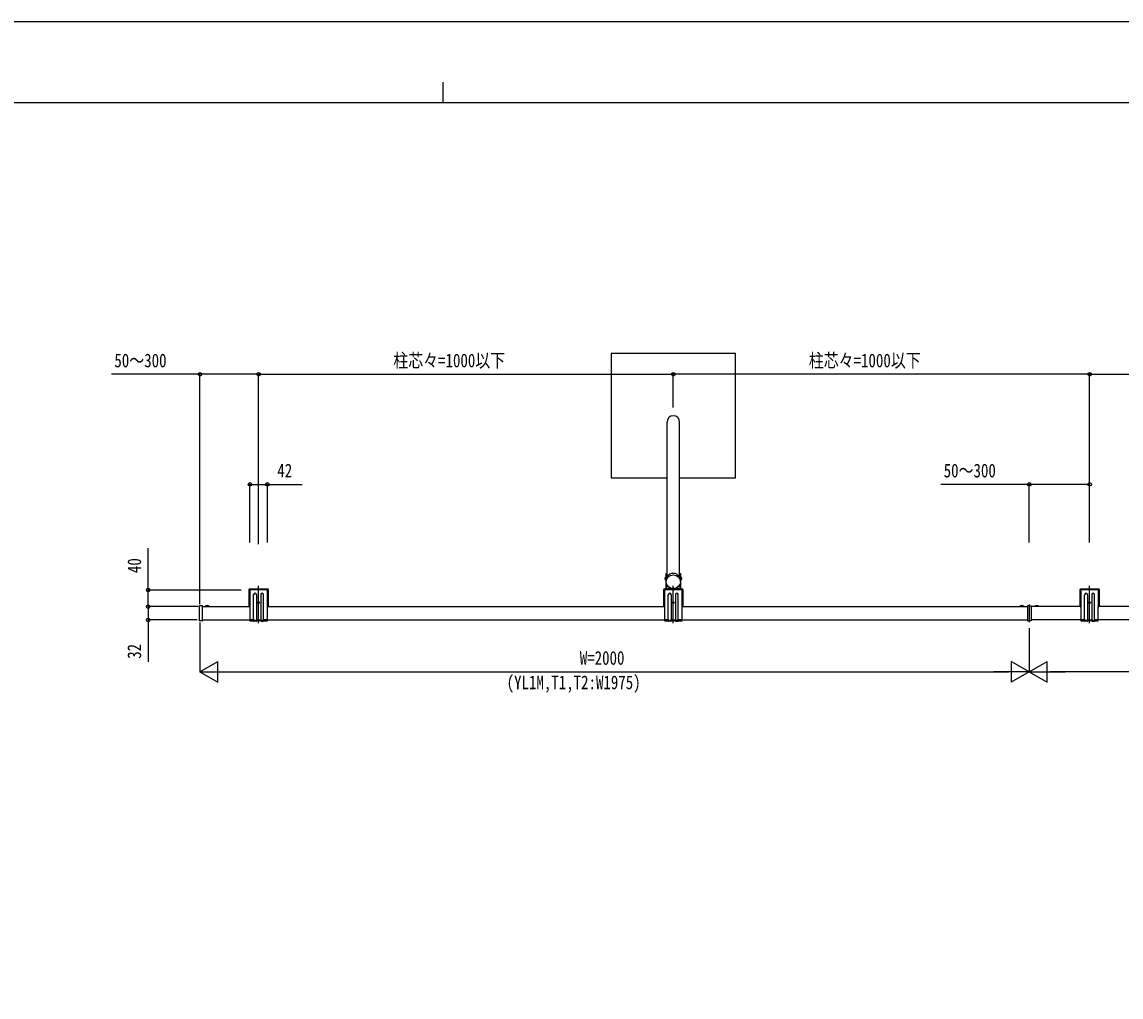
# Model space of a CAD drawing. Units: millimetres, scale not verified. Extents: x -4205 to 4205, y -2970 to 2970.
# Drawn here: x -1020 to 1631, y 618 to 2970 of the extents above; entities that cross this region are included whole.
import ezdxf
from ezdxf.enums import TextEntityAlignment as Align

# ---------------------------------------------------------------- set-up
doc = ezdxf.new("R2010")
doc.units = ezdxf.units.MM
doc.header["$LTSCALE"] = 12
for name, color, linetype in [('0-3_YKK_A1', 4, 'Continuous'), ('0-4_YKK_D', 6, 'Continuous'), ('0-5_YKK_ZWAK', 7, 'Continuous')]:
    doc.layers.add(name, color=color, linetype=linetype)
doc.styles.add('ＭＳ ゴシック', font='')
doc.styles.get('ＭＳ ゴシック').set_extended_font_data('MS Gothic')

msp = doc.modelspace()

# ---------------------------------------------------------------- linework, layer by layer
at = {"layer": '0-3_YKK_A1'}
for p, q in [((536.06, 1631.14), (536.06, 2004.47)), ((566.06, 1631.14), (566.06, 2004.47)), ((529.56, 1627.33), (533.06, 1627.33)), ((530.98, 1629.41), (532.85, 1628.48)), ((530.98, 1625.26), (532.85, 1626.19)), ((532.85, 1628.48), (533.46, 1627.33)), ((532.85, 1626.19), (533.46, 1627.33)), ((533.06, 1639.19), (533.06, 1601.93)), ((533.06, 1639.19), (535.56, 1639.19)), ((535.56, 1632.43), (533.06, 1632.43)), ((533.06, 1623.36), (533.06, 1631.31)), ((534.06, 1619.53), (534.06, 1623.41)), ((535.56, 1630.16), (535.56, 1639.19)), ((566.56, 1639.19), (566.56, 1630.16)), ((566.56, 1639.19), (569.06, 1639.19)), ((569.06, 1632.43), (566.56, 1632.43)), ((568.06, 1619.53), (568.06, 1623.41)), ((569.27, 1628.48), (568.66, 1627.33)), ((569.27, 1626.19), (568.66, 1627.33)), ((569.06, 1601.93), (569.06, 1639.19)), ((569.06, 1623.36), (569.06, 1631.31)), ((572.56, 1627.33), (569.06, 1627.33)), ((571.14, 1629.41), (569.27, 1628.48)), ((571.14, 1625.26), (569.27, 1626.19)), ((-472.44, 1599.93), (-472.44, 1561.93)), ((-427.44, 1601.93), (-470.44, 1601.93)), ((-470.44, 1598.93), (-470.44, 1559.93)), ((-428.44, 1599.93), (-469.44, 1599.93)), ((-448.94, 1519.43), (-448.94, 1609.43)), ((-448.94, 1519.43), (-448.94, 1609.43)), ((-427.44, 1559.93), (-427.44, 1598.93)), ((-425.44, 1561.93), (-425.44, 1599.93)), ((527.56, 1599.93), (527.56, 1561.93)), ((572.56, 1601.93), (529.56, 1601.93)), ((529.56, 1598.93), (529.56, 1559.93)), ((571.56, 1599.93), (530.56, 1599.93)), ((535.56, 1601.93), (535.56, 1612.79)), ((566.56, 1601.93), (535.56, 1601.93)), ((538.08, 1601.93), (546.04, 1601.93)), ((539.99, 1604.01), (540.92, 1602.14)), ((540.92, 1602.14), (542.06, 1601.53)), ((542.06, 1605.43), (542.06, 1601.93)), ((543.21, 1602.14), (542.06, 1601.53)), ((544.14, 1604.01), (543.21, 1602.14)), ((551.06, 1519.43), (551.06, 1609.43)), ((551.06, 1519.43), (551.06, 1609.43)), ((564.03, 1601.93), (556.08, 1601.93)), ((557.98, 1604.01), (558.91, 1602.14)), ((558.91, 1602.14), (560.06, 1601.53)), ((560.06, 1605.43), (560.06, 1601.93)), ((561.2, 1602.14), (560.06, 1601.53)), ((562.13, 1604.01), (561.2, 1602.14)), ((566.56, 1612.79), (566.56, 1601.93)), ((572.56, 1559.93), (572.56, 1598.93)), ((574.56, 1561.93), (574.56, 1599.93)), ((1531.56, 1599.93), (1531.56, 1561.93)), ((1576.56, 1601.93), (1533.56, 1601.93)), ((1533.56, 1598.93), (1533.56, 1559.93)), ((1575.56, 1599.93), (1534.56, 1599.93)), ((1555.06, 1519.43), (1555.06, 1609.43)), ((1555.06, 1519.43), (1555.06, 1609.43)), ((1576.56, 1559.93), (1576.56, 1598.93)), ((1578.56, 1561.93), (1578.56, 1599.93)), ((-460.94, 1525.43), (-460.94, 1588.13)), ((-453.94, 1588.13), (-453.94, 1525.43)), ((-443.94, 1588.13), (-443.94, 1525.43)), ((-436.94, 1525.43), (-436.94, 1588.13)), ((539.06, 1525.43), (539.06, 1588.13)), ((546.06, 1588.13), (546.06, 1525.43)), ((556.06, 1588.13), (556.06, 1525.43)), ((563.06, 1525.43), (563.06, 1588.13)), ((1409.56, 1564.63), (1409.56, 1522.23)), ((1543.06, 1525.43), (1543.06, 1588.13)), ((1550.06, 1588.13), (1550.06, 1525.43)), ((1560.06, 1588.13), (1560.06, 1525.43)), ((1567.06, 1525.43), (1567.06, 1588.13)), ((-592.44, 1560.25), (-592.44, 1526.61)), ((-584.76, 1561.66), (-591.5, 1561.25)), ((-584.44, 1560.68), (-584.44, 1561.36)), ((-584.44, 1526.18), (-584.44, 1560.68)), ((-584.44, 1559.43), (-469.94, 1559.43)), ((-577.64, 1559.94), (-568.24, 1559.94)), ((-577.64, 1559.43), (-577.64, 1559.94)), ((-577.64, 1559.43), (-568.24, 1559.43)), ((-574.94, 1559.43), (-570.94, 1559.43)), ((-568.24, 1559.43), (-568.24, 1559.94)), ((-469.94, 1559.43), (-472.44, 1561.93)), ((-469.94, 1559.43), (-469.94, 1559.15)), ((-469.94, 1557.72), (-469.94, 1544.15)), ((-469.94, 1542.72), (-469.94, 1525.43)), ((-425.44, 1561.93), (-427.94, 1559.43)), ((-427.94, 1559.43), (530.06, 1559.43)), ((-427.94, 1559.15), (-427.94, 1559.43)), ((-427.94, 1544.15), (-427.94, 1557.72)), ((-427.94, 1525.43), (-427.94, 1542.72)), ((530.06, 1559.43), (527.56, 1561.93)), ((530.06, 1559.43), (530.06, 1559.15)), ((530.06, 1557.72), (530.06, 1544.15)), ((530.06, 1542.72), (530.06, 1525.43)), ((574.56, 1561.93), (572.06, 1559.43)), ((572.06, 1559.43), (1405.06, 1559.43)), ((572.06, 1559.15), (572.06, 1559.43)), ((572.06, 1544.15), (572.06, 1557.72)), ((572.06, 1525.43), (572.06, 1542.72)), ((1386.86, 1559.94), (1396.26, 1559.94)), ((1386.86, 1559.43), (1386.86, 1559.94)), ((1386.86, 1559.43), (1396.26, 1559.43)), ((1389.56, 1559.43), (1393.56, 1559.43)), ((1396.26, 1559.43), (1396.26, 1559.94)), ((1405.06, 1561.22), (1405.06, 1560.42)), ((1409.56, 1561.68), (1405.25, 1561.42)), ((1409.56, 1560.68), (1409.56, 1526.18)), ((1534.06, 1559.43), (1414.06, 1559.43)), ((1432.26, 1559.94), (1422.86, 1559.94)), ((1422.86, 1559.43), (1422.86, 1559.94)), ((1432.26, 1559.43), (1422.86, 1559.43)), ((1425.46, 1561.59), (1426.41, 1559.64)), ((1429.56, 1559.43), (1425.56, 1559.43)), ((1429.66, 1561.59), (1428.71, 1559.64)), ((1432.26, 1559.43), (1432.26, 1559.94)), ((1534.06, 1559.43), (1531.56, 1561.93)), ((1534.06, 1559.43), (1534.06, 1559.15)), ((1534.06, 1557.72), (1534.06, 1544.15)), ((1534.06, 1542.72), (1534.06, 1525.43)), ((1578.56, 1561.93), (1576.06, 1559.43)), ((2443.06, 1559.43), (1576.06, 1559.43)), ((1576.06, 1559.15), (1576.06, 1559.43)), ((1576.06, 1544.15), (1576.06, 1557.72)), ((1576.06, 1525.43), (1576.06, 1542.72)), ((-584.76, 1525.2), (-591.5, 1525.61)), ((-584.44, 1527.43), (-469.94, 1527.43)), ((-584.44, 1525.5), (-584.44, 1526.18)), ((-459.94, 1527.43), (-469.94, 1527.43)), ((-469.94, 1525.43), (-460.94, 1525.43)), ((-454.94, 1524.43), (-459.94, 1524.43)), ((-458.94, 1526.43), (-455.94, 1526.43)), ((-454.94, 1527.43), (-442.94, 1527.43)), ((-443.94, 1525.43), (-453.94, 1525.43)), ((-442.94, 1524.43), (-437.94, 1524.43)), ((-441.94, 1526.43), (-438.94, 1526.43)), ((-427.94, 1527.43), (-437.94, 1527.43)), ((-436.94, 1525.43), (-427.94, 1525.43)), ((-427.94, 1527.43), (530.06, 1527.43)), ((540.06, 1527.43), (530.06, 1527.43)), ((530.06, 1525.43), (539.06, 1525.43)), ((545.06, 1524.43), (540.06, 1524.43)), ((541.06, 1526.43), (544.06, 1526.43)), ((545.06, 1527.43), (557.06, 1527.43)), ((556.06, 1525.43), (546.06, 1525.43)), ((557.06, 1524.43), (562.06, 1524.43)), ((558.06, 1526.43), (561.06, 1526.43)), ((572.06, 1527.43), (562.06, 1527.43)), ((563.06, 1525.43), (572.06, 1525.43)), ((572.06, 1527.43), (1405.06, 1527.43)), ((1405.25, 1525.45), (1409.56, 1525.18)), ((1409.56, 1525.18), (1409.56, 1526.18)), ((1413.87, 1525.45), (1409.56, 1525.18)), ((1534.06, 1527.43), (1414.06, 1527.43)), ((1414.06, 1526.44), (1414.06, 1525.65)), ((1544.06, 1527.43), (1534.06, 1527.43)), ((1534.06, 1525.43), (1543.06, 1525.43)), ((1549.06, 1524.43), (1544.06, 1524.43)), ((1545.06, 1526.43), (1548.06, 1526.43)), ((1549.06, 1527.43), (1561.06, 1527.43)), ((1560.06, 1525.43), (1550.06, 1525.43)), ((1561.06, 1524.43), (1566.06, 1524.43)), ((1562.06, 1526.43), (1565.06, 1526.43)), ((1576.06, 1527.43), (1566.06, 1527.43)), ((1567.06, 1525.43), (1576.06, 1525.43)), ((2443.06, 1527.43), (1576.06, 1527.43))]:
    msp.add_line(p, q, dxfattribs=at)
for points in [[(566.06, 1870), (701.06, 1870), (701.06, 2170), (401.06, 2170), (401.06, 1870), (536.06, 1870)], [(-575.04, 1561.59), (-574.09, 1559.64), (-572.94, 1559.03)], [(-570.84, 1561.59), (-571.79, 1559.64), (-572.94, 1559.03)], [(1389.46, 1561.59), (1390.41, 1559.64), (1391.56, 1559.03)], [(1393.66, 1561.59), (1392.71, 1559.64), (1391.56, 1559.03)], [(1405.06, 1560.42), (1405.06, 1526.44), (1405.06, 1525.65)], [(1409.56, 1560.68), (1409.56, 1561.68), (1413.87, 1561.42)], [(1414.06, 1561.22), (1414.06, 1560.42), (1414.06, 1526.44)]]:
    msp.add_lwpolyline(points, dxfattribs=at)
for centre in [(-448.94, 1569.13), (551.06, 1569.13), (1555.06, 1569.13)]:
    msp.add_circle(centre, 2.25, dxfattribs=at)
for centre, radius, start, end in [((535.86, 1627.33), 5.3, 126.68934, 233.31066), ((532.78, 1631.31), 0.274, 0, 127.71409), ((532.78, 1623.36), 0.274, 232.28591, 0), ((569.33, 1631.31), 0.274, 52.28591, 180), ((569.33, 1623.36), 0.274, 180, 307.71409), ((566.26, 1627.33), 5.3, 306.68934, 53.31066), ((-470.44, 1599.93), 2, 90, 180), ((-469.44, 1598.93), 1, 90, 180), ((-457.44, 1588.13), 3.5, 0, 180), ((-440.44, 1588.13), 3.5, 0, 180), ((-428.44, 1598.93), 1, 0, 90), ((-427.44, 1599.93), 2, 0, 90), ((529.56, 1599.93), 2, 90, 180), ((530.56, 1598.93), 1, 90, 180), ((542.06, 1599.13), 5.3, 36.68934, 143.31066), ((538.08, 1602.21), 0.274, 142.28591, 270), ((542.56, 1588.13), 3.5, 0, 180), ((546.04, 1602.21), 0.274, 270, 37.71409), ((560.06, 1599.13), 5.3, 36.68934, 143.31066), ((556.08, 1602.21), 0.274, 142.28591, 270), ((559.56, 1588.13), 3.5, 0, 180), ((564.03, 1602.21), 0.274, 270, 37.71409), ((571.56, 1598.93), 1, 0, 90), ((572.56, 1599.93), 2, 0, 90), ((1533.56, 1599.93), 2, 90, 180), ((1534.56, 1598.93), 1, 90, 180), ((1546.56, 1588.13), 3.5, 0, 180), ((1563.56, 1588.13), 3.5, 0, 180), ((1575.56, 1598.93), 1, 0, 90), ((1576.56, 1599.93), 2, 0, 90), ((-591.44, 1560.25), 1, 93.5, 180), ((-584.74, 1561.36), 0.3, 0, 93.5), ((-572.94, 1555.38), 6.55, 44.12696, 135.87304), ((-470.64, 1558.43), 1, 314.427, 45.573), ((-470.64, 1543.43), 1, 314.427, 45.573), ((-427.24, 1558.43), 1, 134.427, 225.573), ((-427.24, 1543.43), 1, 134.427, 225.573), ((529.36, 1558.43), 1, 314.427, 45.573), ((529.36, 1543.43), 1, 314.427, 45.573), ((572.76, 1558.43), 1, 134.427, 225.573), ((572.76, 1543.43), 1, 134.427, 225.573), ((1391.56, 1555.38), 6.55, 44.12696, 135.87304), ((1405.26, 1561.22), 0.2, 93.5, 180), ((1413.86, 1561.22), 0.2, 0, 86.5), ((1427.56, 1555.38), 6.55, 44.12696, 135.87304), ((1533.36, 1558.43), 1, 314.427, 45.573), ((1533.36, 1543.43), 1, 314.427, 45.573), ((1576.76, 1558.43), 1, 134.427, 225.573), ((1576.76, 1543.43), 1, 134.427, 225.573), ((-591.44, 1526.61), 1, 180, 266.5), ((-584.74, 1525.5), 0.3, 266.5, 0), ((-459.94, 1525.43), 1, 180, 270), ((-458.94, 1527.43), 1, 180, 270), ((-455.94, 1527.43), 1, 270, 0), ((-454.94, 1525.43), 1, 270, 0), ((-442.94, 1525.43), 1, 180, 270), ((-441.94, 1527.43), 1, 180, 270), ((-438.94, 1527.43), 1, 270, 0), ((-437.94, 1525.43), 1, 270, 0), ((540.06, 1525.43), 1, 180, 270), ((541.06, 1527.43), 1, 180, 270), ((544.06, 1527.43), 1, 270, 0), ((545.06, 1525.43), 1, 270, 0), ((557.06, 1525.43), 1, 180, 270), ((558.06, 1527.43), 1, 180, 270), ((561.06, 1527.43), 1, 270, 0), ((562.06, 1525.43), 1, 270, 0), ((1405.26, 1525.65), 0.2, 180, 266.5), ((1413.86, 1525.65), 0.2, 273.5, 0), ((1544.06, 1525.43), 1, 180, 270), ((1545.06, 1527.43), 1, 180, 270), ((1548.06, 1527.43), 1, 270, 0), ((1549.06, 1525.43), 1, 270, 0), ((1561.06, 1525.43), 1, 180, 270), ((1562.06, 1527.43), 1, 180, 270), ((1565.06, 1527.43), 1, 270, 0), ((1566.06, 1525.43), 1, 270, 0)]:
    msp.add_arc(centre, radius, start, end, dxfattribs=at)
for centre, major_axis, ratio, start_param, end_param in [((551.06, 2004.47), (0, 15.53), 0.965873, 4.712389, 7.8539816), ((551.06, 1623.41), (17, 0), 0.965882, 6.2831853, 9.424778)]:
    msp.add_ellipse(centre, major_axis=major_axis, ratio=ratio, start_param=start_param, end_param=end_param, dxfattribs=at)
msp.add_ellipse((551.06, 1619.53), major_axis=(17, 0), ratio=0.965882, dxfattribs=at)
at = {"layer": '0-4_YKK_D'}
for p, q in [((-590.44, 1565.27), (-590.44, 2121)), ((-448.94, 2040), (-448.94, 2121)), ((-448.94, 1710.4), (-448.94, 2121)), ((551.06, 2040), (551.06, 2121)), ((551.06, 2040), (551.06, 2121)), ((1555.06, 2040), (1555.06, 2121)), ((1555.06, 1715.43), (1555.06, 2121)), ((-448.94, 2120), (551.06, 2120)), ((1555.06, 2120), (551.06, 2120)), ((1555.06, 2120), (2464.06, 2120)), ((-469.94, 1714.43), (-469.94, 1855.43)), ((-427.94, 1714.43), (-427.94, 1855.43)), ((1409.56, 1714.43), (1409.56, 1855.43)), ((1555.06, 1714.43), (1555.06, 1855.43)), ((-490.94, 1599.43), (-716.44, 1599.43)), ((-652.44, 1559.43), (-716.44, 1559.43)), ((-595.02, 1559.43), (-716.44, 1559.43)), ((-597.04, 1527.43), (-716.44, 1527.43)), ((-590.44, 1521.43), (-590.44, 1401.43)), ((1409.56, 1507.43), (1409.56, 1401.43)), ((1409.56, 1507.43), (1409.56, 1401.43)), ((-590.44, 1402.43), (-547.14, 1427.43)), ((-547.14, 1377.43), (-547.14, 1427.43)), ((1409.56, 1402.43), (1366.26, 1427.43)), ((1366.26, 1427.43), (1366.26, 1377.43)), ((1409.56, 1402.43), (1452.86, 1427.43)), ((1452.86, 1377.43), (1452.86, 1427.43)), ((-590.44, 1402.43), (-547.14, 1377.43)), ((-590.44, 1402.43), (-503.84, 1402.43)), ((-540.44, 1402.43), (1359.56, 1402.43)), ((1409.56, 1402.43), (1322.96, 1402.43)), ((1409.56, 1402.43), (1366.26, 1377.43)), ((1409.56, 1402.43), (1452.86, 1377.43)), ((1409.56, 1402.43), (1496.16, 1402.43)), ((3359.56, 1402.43), (1459.56, 1402.43))]:
    msp.add_line(p, q, dxfattribs=at)
for points in [[(-448.94, 2120), (-590.44, 2120), (-803.84, 2120)], [(-469.94, 1854.43), (-427.94, 1854.43), (-344.14, 1854.43)], [(1555.06, 1854.43), (1409.56, 1854.43), (1196.16, 1854.43)], [(-715.44, 1559.43), (-715.44, 1599.43), (-715.44, 1700.23)], [(-715.44, 1559.43), (-715.44, 1527.43), (-715.44, 1426.63)]]:
    msp.add_lwpolyline(points, dxfattribs=at)
for centre in [(-590.44, 2120), (-448.94, 2120), (-448.94, 2120), (551.06, 2120), (551.06, 2120), (1555.06, 2120), (1555.06, 2120), (-469.94, 1854.43), (-427.94, 1854.43), (1409.56, 1854.43), (1555.06, 1854.43), (-715.44, 1599.43), (-715.44, 1559.43), (-715.44, 1559.43), (-715.44, 1527.43)]:
    msp.add_circle(centre, 4.25, dxfattribs=at)
at = {"layer": '0-5_YKK_ZWAK'}
for p, q in [((-4.98, 2825), (-4.98, 2775)), ((3895.02, 2775), (-3904.98, 2775))]:
    msp.add_line(p, q, dxfattribs=at)
msp.add_lwpolyline([(-4205, -2970), (4205, -2970), (4205, 2970), (-4205, 2970)], close=True, dxfattribs=at)

# ---------------------------------------------------------------- texts
at = {"layer": '0-4_YKK_D', "style": 'ＭＳ ゴシック', "width": 0.8}
for s, p in [('柱芯々=1000以下', (-124.14, 2127)), ('柱芯々=1000以下', (877.86, 2127)), ('50～300', (-796.84, 2127)), ('42', (-403.94, 1861.43)), ('50～300', (1203.16, 1861.43)), ('W=2000', (325.56, 1409.43)), ('(YL1M,T1,T2:W1975)', (149.16, 1350.43))]:
    msp.add_text(s, height=32.99, dxfattribs=at).set_placement(p, align=Align.BOTTOM_LEFT)
for s, p in [('40', (-722.44, 1640.43)), ('32', (-722.44, 1433.63))]:
    msp.add_text(s, height=32.99, rotation=90, dxfattribs=at).set_placement(p, align=Align.BOTTOM_LEFT)

doc.saveas('drawing.dxf')
